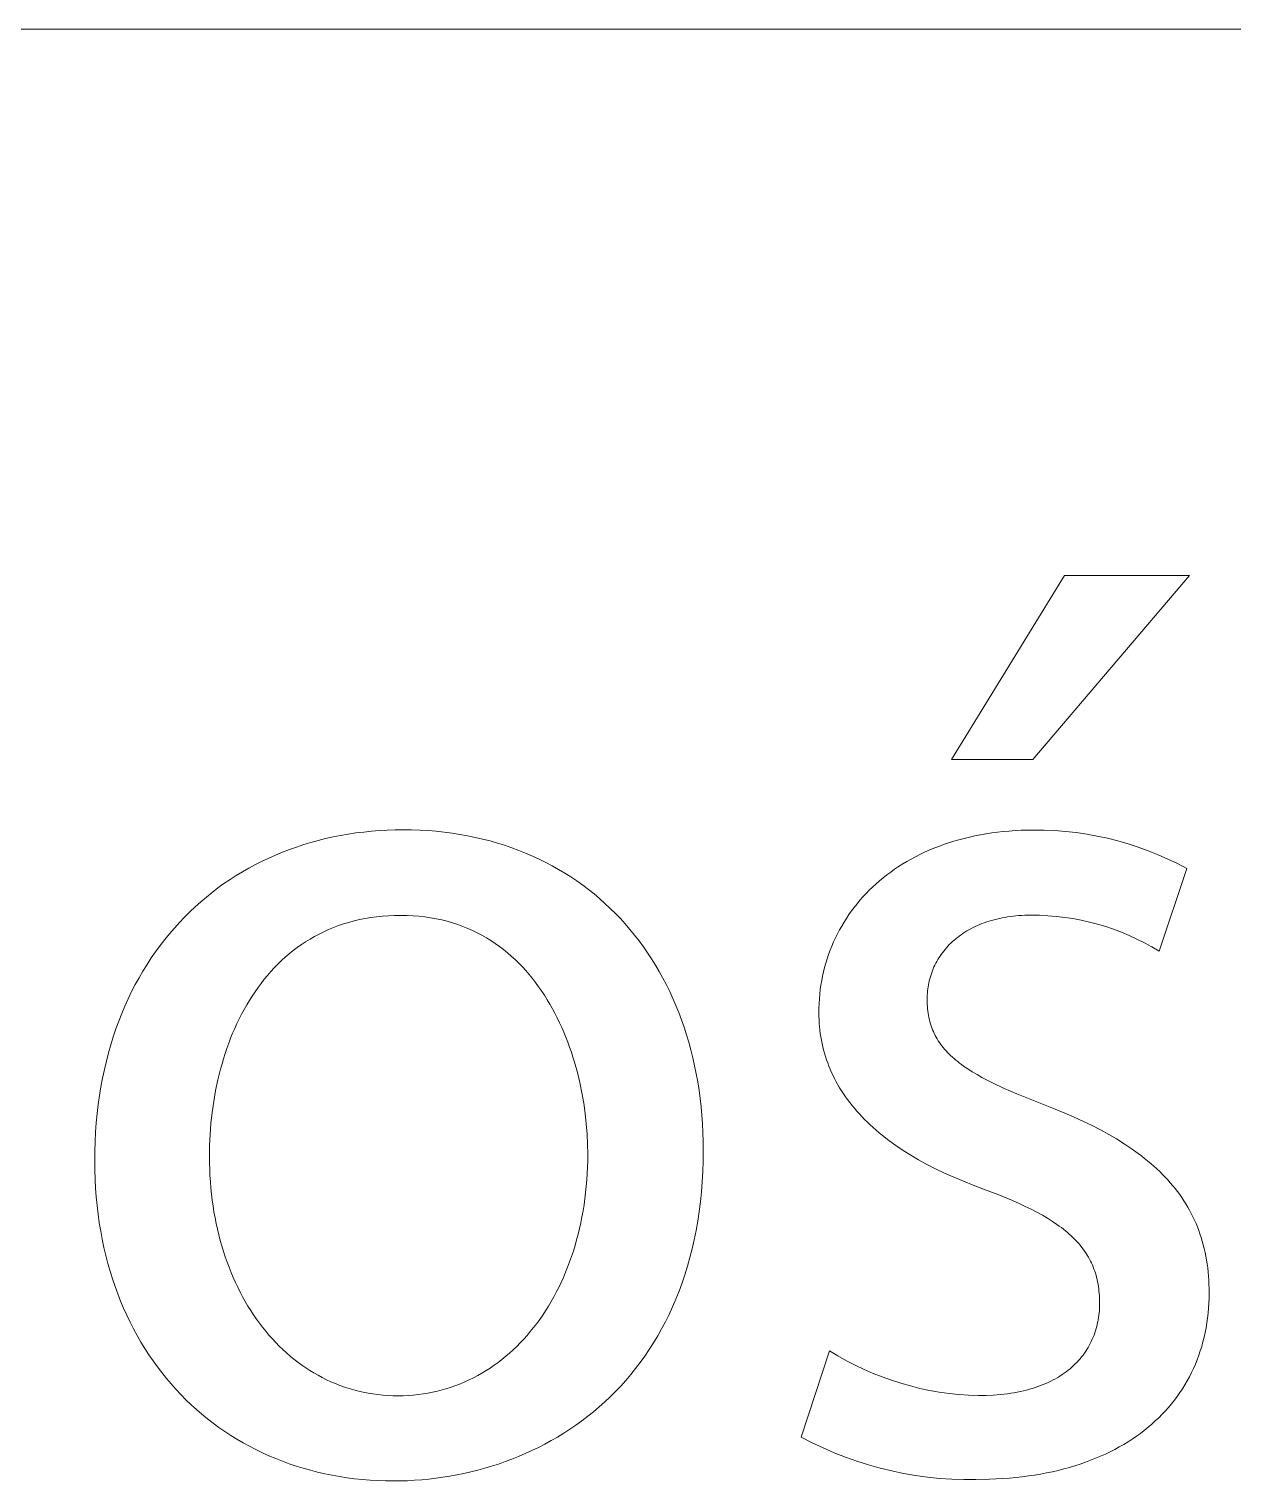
# Model space of a CAD drawing. Header units: millimetres. Extents: x 1383 to 4664, y -160 to 2132.
# Drawn here: x 4200.6 to 4231.34, y -105.34 to -68.26 of the extents above; entities that cross this region are included whole.
import ezdxf

# ---------------------------------------------------------------- set-up
doc = ezdxf.new("R2010")
doc.units = ezdxf.units.MM
doc.header["$MEASUREMENT"] = 0
doc.layers.add('Domyślny', color=7, linetype='Continuous', true_color=0x000000)

msp = doc.modelspace()

# ---------------------------------------------------------------- linework, layer by layer
at = {"layer": 'Domyślny', "color": 18, "lineweight": 15, "true_color": 0x000000}
for p, q in [((3423.999, -68.258), (4660.84, -68.258)), ((4224.152, -86.912), (4227.036, -82.213)), ((4230.227, -82.213), (4226.228, -86.912)), ((4227.036, -82.213), (4230.227, -82.213)), ((4226.228, -86.912), (4224.152, -86.912)), ((4207.797, -89.031), (4207.983, -88.98)), ((4207.983, -88.98), (4208.172, -88.933)), ((4208.172, -88.933), (4208.363, -88.891)), ((4208.363, -88.891), (4208.555, -88.852)), ((4208.555, -88.852), (4208.749, -88.819)), ((4208.749, -88.819), (4208.945, -88.789)), ((4208.945, -88.789), (4209.143, -88.765)), ((4209.143, -88.765), (4209.342, -88.744)), ((4209.342, -88.744), (4209.543, -88.728)), ((4209.543, -88.728), (4209.746, -88.717)), ((4209.746, -88.717), (4209.949, -88.71)), ((4209.949, -88.71), (4210.155, -88.708)), ((4210.155, -88.708), (4210.368, -88.71)), ((4210.368, -88.71), (4210.578, -88.717)), ((4210.578, -88.717), (4210.787, -88.729)), ((4210.787, -88.729), (4210.993, -88.746)), ((4210.993, -88.746), (4211.197, -88.768)), ((4211.197, -88.768), (4211.399, -88.794)), ((4211.399, -88.794), (4211.598, -88.825)), ((4211.598, -88.825), (4211.795, -88.86)), ((4211.795, -88.86), (4211.989, -88.9)), ((4211.989, -88.9), (4212.181, -88.944)), ((4212.181, -88.944), (4212.371, -88.993)), ((4224.207, -89), (4224.339, -88.961)), ((4224.339, -88.961), (4224.474, -88.926)), ((4224.474, -88.926), (4224.61, -88.893)), ((4224.61, -88.893), (4224.749, -88.862)), ((4224.749, -88.862), (4224.889, -88.835)), ((4224.889, -88.835), (4225.032, -88.81)), ((4225.032, -88.81), (4225.177, -88.788)), ((4225.177, -88.788), (4225.324, -88.769)), ((4225.324, -88.769), (4225.473, -88.752)), ((4225.473, -88.752), (4225.624, -88.739)), ((4225.624, -88.739), (4225.778, -88.728)), ((4225.778, -88.728), (4225.933, -88.72)), ((4225.933, -88.72), (4226.09, -88.716)), ((4226.09, -88.716), (4226.25, -88.714)), ((4226.25, -88.714), (4226.521, -88.717)), ((4226.521, -88.717), (4226.793, -88.729)), ((4226.793, -88.729), (4227.064, -88.75)), ((4227.064, -88.75), (4227.334, -88.78)), ((4227.334, -88.78), (4227.603, -88.819)), ((4227.603, -88.819), (4227.87, -88.868)), ((4227.87, -88.868), (4228.136, -88.925)), ((4228.136, -88.925), (4228.399, -88.991)), ((4206.721, -89.429), (4206.895, -89.352)), ((4206.895, -89.352), (4207.071, -89.279)), ((4207.071, -89.279), (4207.249, -89.211)), ((4207.249, -89.211), (4207.429, -89.147)), ((4207.429, -89.147), (4207.612, -89.087)), ((4207.612, -89.087), (4207.797, -89.031)), ((4212.371, -88.993), (4212.557, -89.046)), ((4212.557, -89.046), (4212.741, -89.104)), ((4212.741, -89.104), (4212.923, -89.166)), ((4212.923, -89.166), (4213.102, -89.232)), ((4213.102, -89.232), (4213.278, -89.303)), ((4213.278, -89.303), (4213.451, -89.377)), ((4223.232, -89.394), (4223.346, -89.337)), ((4223.346, -89.337), (4223.462, -89.281)), ((4223.462, -89.281), (4223.581, -89.228)), ((4223.581, -89.228), (4223.701, -89.178)), ((4223.701, -89.178), (4223.825, -89.13)), ((4223.825, -89.13), (4223.95, -89.084)), ((4223.95, -89.084), (4224.077, -89.04)), ((4224.077, -89.04), (4224.207, -89)), ((4228.399, -88.991), (4228.661, -89.066)), ((4228.661, -89.066), (4228.919, -89.15)), ((4228.919, -89.15), (4229.175, -89.243)), ((4229.175, -89.243), (4229.427, -89.344)), ((4229.427, -89.344), (4229.676, -89.454)), ((4206.051, -89.778), (4206.215, -89.685)), ((4206.215, -89.685), (4206.381, -89.595)), ((4206.381, -89.595), (4206.55, -89.51)), ((4206.55, -89.51), (4206.721, -89.429)), ((4213.451, -89.377), (4213.622, -89.456)), ((4213.622, -89.456), (4213.79, -89.539)), ((4213.79, -89.539), (4213.955, -89.626)), ((4213.955, -89.626), (4214.117, -89.718)), ((4214.117, -89.718), (4214.276, -89.813)), ((4222.599, -89.786), (4222.698, -89.716)), ((4222.698, -89.716), (4222.8, -89.647)), ((4222.8, -89.647), (4222.905, -89.581)), ((4222.905, -89.581), (4223.011, -89.516)), ((4223.011, -89.516), (4223.121, -89.454)), ((4223.121, -89.454), (4223.232, -89.394)), ((4230.161, -89.698), (4229.451, -91.806)), ((4229.676, -89.454), (4229.92, -89.572)), ((4229.92, -89.572), (4230.161, -89.698)), ((4205.423, -90.193), (4205.576, -90.083)), ((4205.576, -90.083), (4205.732, -89.978)), ((4205.732, -89.978), (4205.89, -89.876)), ((4205.89, -89.876), (4206.051, -89.778)), ((4214.276, -89.813), (4214.432, -89.912)), ((4214.432, -89.912), (4214.585, -90.015)), ((4214.585, -90.015), (4214.735, -90.122)), ((4222.138, -90.169), (4222.225, -90.088)), ((4222.225, -90.088), (4222.314, -90.01)), ((4222.314, -90.01), (4222.407, -89.933)), ((4222.407, -89.933), (4222.501, -89.859)), ((4222.501, -89.859), (4222.599, -89.786)), ((4204.982, -90.547), (4205.126, -90.425)), ((4205.126, -90.425), (4205.273, -90.307)), ((4205.273, -90.307), (4205.423, -90.193)), ((4214.735, -90.122), (4214.882, -90.233)), ((4214.882, -90.233), (4215.026, -90.347)), ((4215.026, -90.347), (4215.166, -90.466)), ((4215.166, -90.466), (4215.304, -90.588)), ((4221.814, -90.508), (4221.891, -90.42)), ((4221.891, -90.42), (4221.971, -90.335)), ((4221.971, -90.335), (4222.053, -90.251)), ((4222.053, -90.251), (4222.138, -90.169)), ((4204.569, -90.937), (4204.703, -90.803)), ((4204.703, -90.803), (4204.841, -90.673)), ((4204.841, -90.673), (4204.982, -90.547)), ((4215.304, -90.588), (4215.438, -90.714)), ((4215.438, -90.714), (4215.569, -90.843)), ((4215.569, -90.843), (4215.697, -90.976)), ((4221.532, -90.874), (4221.599, -90.78)), ((4221.599, -90.78), (4221.668, -90.688)), ((4221.668, -90.688), (4221.74, -90.597)), ((4221.74, -90.597), (4221.814, -90.508)), ((4204.309, -91.216), (4204.437, -91.074)), ((4204.437, -91.074), (4204.569, -90.937)), ((4208.372, -91.203), (4208.247, -91.255)), ((4208.5, -91.155), (4208.372, -91.203)), ((4208.631, -91.111), (4208.5, -91.155)), ((4208.764, -91.071), (4208.631, -91.111)), ((4208.9, -91.034), (4208.764, -91.071)), ((4209.039, -91.002), (4208.9, -91.034)), ((4209.181, -90.973), (4209.039, -91.002)), ((4209.325, -90.949), (4209.181, -90.973)), ((4209.472, -90.929), (4209.325, -90.949)), ((4209.622, -90.913), (4209.472, -90.929)), ((4209.775, -90.902), (4209.622, -90.913)), ((4209.931, -90.895), (4209.775, -90.902)), ((4210.089, -90.893), (4209.931, -90.895)), ((4210.248, -90.895), (4210.089, -90.893)), ((4210.404, -90.903), (4210.248, -90.895)), ((4210.556, -90.915), (4210.404, -90.903)), ((4210.706, -90.932), (4210.556, -90.915)), ((4210.853, -90.953), (4210.706, -90.932)), ((4210.997, -90.979), (4210.853, -90.953)), ((4211.138, -91.01), (4210.997, -90.979)), ((4211.276, -91.045), (4211.138, -91.01)), ((4211.411, -91.084), (4211.276, -91.045)), ((4211.544, -91.127), (4211.411, -91.084)), ((4211.673, -91.174), (4211.544, -91.127)), ((4211.8, -91.225), (4211.673, -91.174)), ((4215.697, -90.976), (4215.821, -91.113)), ((4215.821, -91.113), (4215.942, -91.253)), ((4221.292, -91.265), (4221.348, -91.165)), ((4221.348, -91.165), (4221.407, -91.066)), ((4221.407, -91.066), (4221.468, -90.969)), ((4221.468, -90.969), (4221.532, -90.874)), ((4224.702, -91.205), (4224.648, -91.233)), ((4224.757, -91.178), (4224.702, -91.205)), ((4224.813, -91.152), (4224.757, -91.178)), ((4224.871, -91.128), (4224.813, -91.152)), ((4224.929, -91.104), (4224.871, -91.128)), ((4224.989, -91.082), (4224.929, -91.104)), ((4225.05, -91.06), (4224.989, -91.082)), ((4225.112, -91.04), (4225.05, -91.06)), ((4225.176, -91.021), (4225.112, -91.04)), ((4225.24, -91.004), (4225.176, -91.021)), ((4225.306, -90.987), (4225.24, -91.004)), ((4225.373, -90.972), (4225.306, -90.987)), ((4225.441, -90.958), (4225.373, -90.972)), ((4225.51, -90.945), (4225.441, -90.958)), ((4225.581, -90.933), (4225.51, -90.945)), ((4225.652, -90.923), (4225.581, -90.933)), ((4225.725, -90.914), (4225.652, -90.923)), ((4225.798, -90.906), (4225.725, -90.914)), ((4225.873, -90.9), (4225.798, -90.906)), ((4225.949, -90.895), (4225.873, -90.9)), ((4226.026, -90.891), (4225.949, -90.895)), ((4226.105, -90.889), (4226.026, -90.891)), ((4226.184, -90.889), (4226.105, -90.889)), ((4226.399, -90.891), (4226.184, -90.889)), ((4226.614, -90.901), (4226.399, -90.891)), ((4226.828, -90.919), (4226.614, -90.901)), ((4227.041, -90.944), (4226.828, -90.919)), ((4227.253, -90.977), (4227.041, -90.944)), ((4227.464, -91.016), (4227.253, -90.977)), ((4227.674, -91.064), (4227.464, -91.016)), ((4227.882, -91.118), (4227.674, -91.064)), ((4228.088, -91.18), (4227.882, -91.118)), ((4228.291, -91.249), (4228.088, -91.18)), ((4203.944, -91.664), (4204.062, -91.511)), ((4204.062, -91.511), (4204.184, -91.361)), ((4204.184, -91.361), (4204.309, -91.216)), ((4207.661, -91.567), (4207.552, -91.639)), ((4207.773, -91.498), (4207.661, -91.567)), ((4207.888, -91.432), (4207.773, -91.498)), ((4208.005, -91.369), (4207.888, -91.432)), ((4208.125, -91.31), (4208.005, -91.369)), ((4208.247, -91.255), (4208.125, -91.31)), ((4211.923, -91.28), (4211.8, -91.225)), ((4212.044, -91.339), (4211.923, -91.28)), ((4212.162, -91.402), (4212.044, -91.339)), ((4212.278, -91.468), (4212.162, -91.402)), ((4212.39, -91.537), (4212.278, -91.468)), ((4212.5, -91.61), (4212.39, -91.537)), ((4215.942, -91.253), (4216.06, -91.397)), ((4216.06, -91.397), (4216.174, -91.544)), ((4216.174, -91.544), (4216.284, -91.694)), ((4221.096, -91.677), (4221.141, -91.572)), ((4221.141, -91.572), (4221.189, -91.468)), ((4221.189, -91.468), (4221.239, -91.366)), ((4221.239, -91.366), (4221.292, -91.265)), ((4224.176, -91.564), (4224.135, -91.602)), ((4224.217, -91.526), (4224.176, -91.564)), ((4224.26, -91.49), (4224.217, -91.526)), ((4224.304, -91.455), (4224.26, -91.49)), ((4224.35, -91.42), (4224.304, -91.455)), ((4224.396, -91.386), (4224.35, -91.42)), ((4224.444, -91.354), (4224.396, -91.386)), ((4224.493, -91.322), (4224.444, -91.354)), ((4224.543, -91.291), (4224.493, -91.322)), ((4224.595, -91.261), (4224.543, -91.291)), ((4224.648, -91.233), (4224.595, -91.261)), ((4228.492, -91.325), (4228.291, -91.249)), ((4228.69, -91.407), (4228.492, -91.325)), ((4228.886, -91.497), (4228.69, -91.407)), ((4229.078, -91.594), (4228.886, -91.497)), ((4203.719, -91.981), (4203.83, -91.821)), ((4203.83, -91.821), (4203.944, -91.664)), ((4207.241, -91.875), (4207.142, -91.96)), ((4207.342, -91.794), (4207.241, -91.875)), ((4207.446, -91.715), (4207.342, -91.794)), ((4207.552, -91.639), (4207.446, -91.715)), ((4212.607, -91.686), (4212.5, -91.61)), ((4212.712, -91.766), (4212.607, -91.686)), ((4212.814, -91.848), (4212.712, -91.766)), ((4212.913, -91.934), (4212.814, -91.848)), ((4213.009, -92.022), (4212.913, -91.934)), ((4216.284, -91.694), (4216.391, -91.848)), ((4216.391, -91.848), (4216.495, -92.005)), ((4220.978, -92), (4221.014, -91.891)), ((4221.014, -91.891), (4221.054, -91.784)), ((4221.054, -91.784), (4221.096, -91.677)), ((4223.858, -91.934), (4223.829, -91.978)), ((4223.888, -91.89), (4223.858, -91.934)), ((4223.92, -91.846), (4223.888, -91.89)), ((4223.952, -91.804), (4223.92, -91.846)), ((4223.987, -91.762), (4223.952, -91.804)), ((4224.022, -91.72), (4223.987, -91.762)), ((4224.058, -91.68), (4224.022, -91.72)), ((4224.096, -91.64), (4224.058, -91.68)), ((4224.135, -91.602), (4224.096, -91.64)), ((4229.266, -91.697), (4229.078, -91.594)), ((4229.451, -91.806), (4229.266, -91.697)), ((4203.408, -92.486), (4203.508, -92.314)), ((4203.508, -92.314), (4203.611, -92.146)), ((4203.611, -92.146), (4203.719, -91.981)), ((4206.773, -92.327), (4206.687, -92.425)), ((4206.861, -92.231), (4206.773, -92.327)), ((4206.952, -92.138), (4206.861, -92.231)), ((4207.046, -92.048), (4206.952, -92.138)), ((4207.142, -91.96), (4207.046, -92.048)), ((4213.103, -92.113), (4213.009, -92.022)), ((4213.194, -92.207), (4213.103, -92.113)), ((4213.282, -92.304), (4213.194, -92.207)), ((4213.368, -92.403), (4213.282, -92.304)), ((4216.495, -92.005), (4216.594, -92.165)), ((4216.594, -92.165), (4216.691, -92.329)), ((4220.885, -92.332), (4220.913, -92.22)), ((4220.913, -92.22), (4220.944, -92.11)), ((4220.944, -92.11), (4220.978, -92)), ((4223.663, -92.309), (4223.645, -92.358)), ((4223.683, -92.26), (4223.663, -92.309)), ((4223.704, -92.211), (4223.683, -92.26)), ((4223.727, -92.164), (4223.704, -92.211)), ((4223.75, -92.116), (4223.727, -92.164)), ((4223.775, -92.07), (4223.75, -92.116)), ((4223.802, -92.024), (4223.775, -92.07)), ((4223.829, -91.978), (4223.802, -92.024)), ((4203.219, -92.84), (4203.312, -92.661)), ((4203.312, -92.661), (4203.408, -92.486)), ((4206.523, -92.63), (4206.445, -92.735)), ((4206.604, -92.526), (4206.523, -92.63)), ((4206.687, -92.425), (4206.604, -92.526)), ((4213.451, -92.505), (4213.368, -92.403)), ((4213.532, -92.608), (4213.451, -92.505)), ((4213.61, -92.715), (4213.532, -92.608)), ((4216.691, -92.329), (4216.783, -92.496)), ((4216.783, -92.496), (4216.872, -92.666)), ((4216.872, -92.666), (4216.957, -92.839)), ((4220.802, -92.789), (4220.819, -92.674)), ((4220.819, -92.674), (4220.838, -92.559)), ((4220.838, -92.559), (4220.86, -92.445)), ((4220.86, -92.445), (4220.885, -92.332)), ((4223.563, -92.665), (4223.554, -92.718)), ((4223.573, -92.613), (4223.563, -92.665)), ((4223.585, -92.561), (4223.573, -92.613)), ((4223.598, -92.51), (4223.585, -92.561)), ((4223.612, -92.459), (4223.598, -92.51)), ((4223.628, -92.408), (4223.612, -92.459)), ((4223.645, -92.358), (4223.628, -92.408)), ((4203.047, -93.21), (4203.131, -93.023)), ((4203.131, -93.023), (4203.219, -92.84)), ((4206.225, -93.066), (4206.156, -93.18)), ((4206.295, -92.953), (4206.225, -93.066)), ((4206.369, -92.843), (4206.295, -92.953)), ((4206.445, -92.735), (4206.369, -92.843)), ((4213.686, -92.823), (4213.61, -92.715)), ((4213.759, -92.933), (4213.686, -92.823)), ((4213.829, -93.046), (4213.759, -92.933)), ((4213.897, -93.16), (4213.829, -93.046)), ((4216.957, -92.839), (4217.038, -93.015)), ((4217.038, -93.015), (4217.116, -93.194)), ((4220.771, -93.141), (4220.778, -93.023)), ((4220.778, -93.023), (4220.789, -92.906)), ((4220.789, -92.906), (4220.802, -92.789)), ((4223.53, -92.986), (4223.529, -93.041)), ((4223.529, -93.041), (4223.53, -93.102)), ((4223.532, -92.932), (4223.53, -92.986)), ((4223.535, -92.878), (4223.532, -92.932)), ((4223.54, -92.824), (4223.535, -92.878)), ((4223.546, -92.771), (4223.54, -92.824)), ((4223.554, -92.718), (4223.546, -92.771)), ((4202.89, -93.594), (4202.966, -93.4)), ((4202.966, -93.4), (4203.047, -93.21)), ((4206.027, -93.415), (4205.966, -93.535)), ((4206.091, -93.296), (4206.027, -93.415)), ((4206.156, -93.18), (4206.091, -93.296)), ((4213.963, -93.276), (4213.897, -93.16)), ((4214.026, -93.394), (4213.963, -93.276)), ((4214.087, -93.513), (4214.026, -93.394)), ((4217.116, -93.194), (4217.189, -93.376)), ((4217.189, -93.376), (4217.259, -93.561)), ((4220.765, -93.38), (4220.766, -93.26)), ((4220.766, -93.469), (4220.765, -93.38)), ((4220.766, -93.26), (4220.771, -93.141)), ((4223.53, -93.102), (4223.532, -93.163)), ((4223.532, -93.163), (4223.535, -93.222)), ((4223.535, -93.222), (4223.54, -93.281)), ((4223.54, -93.281), (4223.547, -93.338)), ((4223.547, -93.338), (4223.554, -93.394)), ((4223.554, -93.394), (4223.563, -93.45)), ((4202.75, -93.992), (4202.818, -93.791)), ((4202.818, -93.791), (4202.89, -93.594)), ((4205.852, -93.78), (4205.798, -93.905)), ((4205.908, -93.657), (4205.852, -93.78)), ((4205.966, -93.535), (4205.908, -93.657)), ((4214.145, -93.634), (4214.087, -93.513)), ((4214.201, -93.756), (4214.145, -93.634)), ((4214.255, -93.879), (4214.201, -93.756)), ((4217.259, -93.561), (4217.325, -93.749)), ((4217.325, -93.749), (4217.387, -93.94)), ((4220.769, -93.557), (4220.766, -93.469)), ((4220.774, -93.645), (4220.769, -93.557)), ((4220.781, -93.732), (4220.774, -93.645)), ((4220.79, -93.819), (4220.781, -93.732)), ((4223.563, -93.45), (4223.574, -93.504)), ((4223.574, -93.504), (4223.586, -93.558)), ((4223.586, -93.558), (4223.599, -93.611)), ((4223.599, -93.611), (4223.614, -93.663)), ((4223.614, -93.663), (4223.63, -93.714)), ((4223.63, -93.714), (4223.648, -93.764)), ((4223.648, -93.764), (4223.667, -93.813)), ((4202.687, -94.196), (4202.75, -93.992)), ((4205.698, -94.16), (4205.651, -94.29)), ((4205.747, -94.032), (4205.698, -94.16)), ((4205.798, -93.905), (4205.747, -94.032)), ((4214.306, -94.004), (4214.255, -93.879)), ((4214.355, -94.13), (4214.306, -94.004)), ((4214.401, -94.257), (4214.355, -94.13)), ((4217.387, -93.94), (4217.445, -94.134)), ((4217.445, -94.134), (4217.498, -94.331)), ((4220.801, -93.906), (4220.79, -93.819)), ((4220.814, -93.992), (4220.801, -93.906)), ((4220.829, -94.077), (4220.814, -93.992)), ((4220.846, -94.162), (4220.829, -94.077)), ((4220.865, -94.247), (4220.846, -94.162)), ((4223.667, -93.813), (4223.688, -93.862)), ((4223.688, -93.862), (4223.71, -93.91)), ((4223.71, -93.91), (4223.733, -93.957)), ((4223.733, -93.957), (4223.758, -94.003)), ((4223.758, -94.003), (4223.785, -94.049)), ((4223.785, -94.049), (4223.813, -94.094)), ((4223.813, -94.094), (4223.842, -94.139)), ((4223.842, -94.139), (4223.873, -94.183)), ((4202.573, -94.615), (4202.628, -94.404)), ((4202.628, -94.404), (4202.687, -94.196)), ((4205.607, -94.421), (4205.565, -94.553)), ((4205.651, -94.29), (4205.607, -94.421)), ((4214.445, -94.385), (4214.401, -94.257)), ((4214.487, -94.513), (4214.445, -94.385)), ((4214.526, -94.643), (4214.487, -94.513)), ((4217.498, -94.331), (4217.548, -94.53)), ((4217.548, -94.53), (4217.593, -94.732)), ((4220.886, -94.331), (4220.865, -94.247)), ((4220.909, -94.414), (4220.886, -94.331)), ((4220.934, -94.497), (4220.909, -94.414)), ((4220.961, -94.579), (4220.934, -94.497)), ((4223.873, -94.183), (4223.905, -94.226)), ((4223.905, -94.226), (4223.939, -94.268)), ((4223.939, -94.268), (4223.974, -94.311)), ((4223.974, -94.311), (4224.011, -94.352)), ((4224.011, -94.352), (4224.049, -94.393)), ((4224.049, -94.393), (4224.089, -94.434)), ((4224.089, -94.434), (4224.13, -94.474)), ((4224.13, -94.474), (4224.173, -94.513)), ((4224.173, -94.513), (4224.217, -94.552)), ((4224.217, -94.552), (4224.262, -94.591)), ((4202.477, -95.049), (4202.522, -94.83)), ((4202.522, -94.83), (4202.573, -94.615)), ((4205.489, -94.82), (4205.454, -94.955)), ((4205.526, -94.686), (4205.489, -94.82)), ((4205.565, -94.553), (4205.526, -94.686)), ((4214.599, -94.903), (4214.526, -94.643)), ((4214.662, -95.165), (4214.599, -94.903)), ((4217.593, -94.732), (4217.635, -94.936)), ((4220.99, -94.661), (4220.961, -94.579)), ((4221.021, -94.742), (4220.99, -94.661)), ((4221.054, -94.823), (4221.021, -94.742)), ((4221.089, -94.903), (4221.054, -94.823)), ((4221.127, -94.983), (4221.089, -94.903)), ((4224.262, -94.591), (4224.31, -94.629)), ((4224.31, -94.629), (4224.358, -94.667)), ((4224.358, -94.667), (4224.409, -94.705)), ((4224.409, -94.705), (4224.461, -94.742)), ((4224.461, -94.742), (4224.569, -94.816)), ((4224.569, -94.816), (4224.683, -94.889)), ((4224.683, -94.889), (4224.803, -94.96)), ((4202.399, -95.495), (4202.435, -95.27)), ((4202.435, -95.27), (4202.477, -95.049)), ((4205.422, -95.092), (4205.364, -95.367)), ((4205.454, -94.955), (4205.422, -95.092)), ((4214.716, -95.429), (4214.662, -95.165)), ((4217.635, -94.936), (4217.672, -95.144)), ((4217.672, -95.144), (4217.705, -95.354)), ((4221.166, -95.061), (4221.127, -94.983)), ((4221.207, -95.14), (4221.166, -95.061)), ((4221.251, -95.218), (4221.207, -95.14)), ((4221.296, -95.295), (4221.251, -95.218)), ((4224.803, -94.96), (4224.93, -95.031)), ((4224.93, -95.031), (4225.063, -95.102)), ((4225.063, -95.102), (4225.202, -95.172)), ((4225.202, -95.172), (4225.5, -95.312)), ((4202.367, -95.724), (4202.399, -95.495)), ((4205.315, -95.645), (4205.275, -95.925)), ((4205.364, -95.367), (4205.315, -95.645)), ((4214.762, -95.693), (4214.716, -95.429)), ((4217.705, -95.354), (4217.733, -95.566)), ((4217.733, -95.566), (4217.758, -95.781)), ((4221.344, -95.372), (4221.296, -95.295)), ((4221.393, -95.448), (4221.344, -95.372)), ((4221.445, -95.523), (4221.393, -95.448)), ((4221.499, -95.598), (4221.445, -95.523)), ((4221.555, -95.672), (4221.499, -95.598)), ((4225.5, -95.312), (4225.822, -95.452)), ((4225.822, -95.452), (4226.545, -95.74)), ((4202.317, -96.191), (4202.34, -95.956)), ((4202.34, -95.956), (4202.367, -95.724)), ((4205.275, -95.925), (4205.244, -96.206)), ((4214.799, -95.956), (4214.762, -95.693)), ((4214.827, -96.218), (4214.799, -95.956)), ((4217.758, -95.781), (4217.778, -95.998)), ((4217.778, -95.998), (4217.793, -96.218)), ((4221.613, -95.745), (4221.555, -95.672)), ((4221.672, -95.818), (4221.613, -95.745)), ((4221.735, -95.891), (4221.672, -95.818)), ((4221.799, -95.962), (4221.735, -95.891)), ((4221.865, -96.033), (4221.799, -95.962)), ((4221.933, -96.104), (4221.865, -96.033)), ((4226.545, -95.74), (4226.8, -95.84)), ((4226.8, -95.84), (4227.047, -95.942)), ((4227.047, -95.942), (4227.287, -96.047)), ((4202.3, -96.429), (4202.317, -96.191)), ((4205.244, -96.206), (4205.223, -96.489)), ((4214.848, -96.478), (4214.827, -96.218)), ((4217.793, -96.218), (4217.805, -96.44)), ((4222.004, -96.173), (4221.933, -96.104)), ((4222.076, -96.242), (4222.004, -96.173)), ((4222.151, -96.311), (4222.076, -96.242)), ((4222.227, -96.378), (4222.151, -96.311)), ((4222.306, -96.445), (4222.227, -96.378)), ((4227.287, -96.047), (4227.518, -96.153)), ((4227.518, -96.153), (4227.742, -96.262)), ((4227.742, -96.262), (4227.957, -96.374)), ((4227.957, -96.374), (4228.165, -96.488)), ((4202.28, -96.916), (4202.287, -96.671)), ((4202.287, -96.671), (4202.3, -96.429)), ((4205.209, -96.772), (4205.205, -97.055)), ((4205.223, -96.489), (4205.209, -96.772)), ((4214.86, -96.736), (4214.848, -96.478)), ((4214.864, -96.99), (4214.86, -96.736)), ((4217.805, -96.44), (4217.811, -96.665)), ((4217.811, -96.665), (4217.814, -96.891)), ((4222.387, -96.512), (4222.306, -96.445)), ((4222.555, -96.642), (4222.387, -96.512)), ((4222.732, -96.77), (4222.555, -96.642)), ((4222.917, -96.895), (4222.732, -96.77)), ((4228.165, -96.488), (4228.365, -96.604)), ((4228.365, -96.604), (4228.556, -96.724)), ((4228.556, -96.724), (4228.74, -96.846)), ((4202.277, -97.164), (4202.28, -96.916)), ((4205.205, -97.055), (4205.207, -97.217)), ((4214.862, -97.157), (4214.864, -96.99)), ((4217.814, -96.891), (4217.811, -97.164)), ((4223.111, -97.017), (4222.917, -96.895)), ((4223.313, -97.135), (4223.111, -97.017)), ((4223.524, -97.251), (4223.313, -97.135)), ((4228.74, -96.846), (4228.916, -96.972)), ((4228.916, -96.972), (4229.001, -97.036)), ((4229.001, -97.036), (4229.083, -97.101)), ((4229.083, -97.101), (4229.164, -97.166)), ((4202.279, -97.398), (4202.277, -97.164)), ((4202.287, -97.629), (4202.279, -97.398)), ((4205.207, -97.217), (4205.211, -97.378)), ((4205.211, -97.378), (4205.218, -97.538)), ((4214.84, -97.65), (4214.85, -97.487)), ((4214.85, -97.487), (4214.858, -97.323)), ((4214.858, -97.323), (4214.862, -97.157)), ((4217.802, -97.433), (4217.787, -97.696)), ((4217.811, -97.164), (4217.802, -97.433)), ((4223.744, -97.364), (4223.524, -97.251)), ((4223.972, -97.474), (4223.744, -97.364)), ((4224.209, -97.581), (4223.972, -97.474)), ((4229.164, -97.166), (4229.243, -97.233)), ((4229.243, -97.233), (4229.32, -97.3)), ((4229.32, -97.3), (4229.395, -97.368)), ((4229.395, -97.368), (4229.467, -97.438)), ((4229.467, -97.438), (4229.538, -97.508)), ((4229.538, -97.508), (4229.607, -97.579)), ((4202.299, -97.857), (4202.287, -97.629)), ((4202.315, -98.083), (4202.299, -97.857)), ((4205.218, -97.538), (4205.228, -97.696)), ((4205.228, -97.696), (4205.241, -97.853)), ((4205.241, -97.853), (4205.257, -98.009)), ((4214.81, -97.97), (4214.826, -97.811)), ((4214.826, -97.811), (4214.84, -97.65)), ((4217.787, -97.696), (4217.767, -97.955)), ((4224.454, -97.684), (4224.209, -97.581)), ((4224.708, -97.784), (4224.454, -97.684)), ((4224.971, -97.881), (4224.708, -97.784)), ((4225.356, -98.028), (4224.971, -97.881)), ((4229.607, -97.579), (4229.674, -97.65)), ((4229.674, -97.65), (4229.738, -97.723)), ((4229.738, -97.723), (4229.801, -97.797)), ((4229.801, -97.797), (4229.861, -97.872)), ((4229.861, -97.872), (4229.92, -97.948)), ((4202.337, -98.305), (4202.315, -98.083)), ((4205.257, -98.009), (4205.276, -98.163)), ((4205.276, -98.163), (4205.297, -98.315)), ((4214.769, -98.284), (4214.791, -98.128)), ((4214.791, -98.128), (4214.81, -97.97)), ((4217.741, -98.209), (4217.71, -98.458)), ((4217.767, -97.955), (4217.741, -98.209)), ((4225.71, -98.176), (4225.356, -98.028)), ((4225.877, -98.25), (4225.71, -98.176)), ((4226.036, -98.325), (4225.877, -98.25)), ((4229.92, -97.948), (4229.977, -98.024)), ((4229.977, -98.024), (4230.031, -98.102)), ((4230.031, -98.102), (4230.084, -98.181)), ((4230.084, -98.181), (4230.134, -98.261)), ((4202.363, -98.525), (4202.337, -98.305)), ((4202.393, -98.742), (4202.363, -98.525)), ((4205.297, -98.315), (4205.321, -98.466)), ((4205.321, -98.466), (4205.348, -98.615)), ((4205.348, -98.615), (4205.377, -98.763)), ((4214.687, -98.741), (4214.717, -98.591)), ((4214.717, -98.591), (4214.744, -98.438)), ((4214.744, -98.438), (4214.769, -98.284)), ((4217.71, -98.458), (4217.673, -98.702)), ((4226.188, -98.4), (4226.036, -98.325)), ((4226.333, -98.475), (4226.188, -98.4)), ((4226.471, -98.552), (4226.333, -98.475)), ((4226.602, -98.629), (4226.471, -98.552)), ((4226.727, -98.707), (4226.602, -98.629)), ((4230.134, -98.261), (4230.182, -98.342)), ((4230.182, -98.342), (4230.229, -98.424)), ((4230.229, -98.424), (4230.273, -98.507)), ((4230.273, -98.507), (4230.315, -98.591)), ((4230.315, -98.591), (4230.356, -98.677)), ((4202.428, -98.955), (4202.393, -98.742)), ((4202.468, -99.166), (4202.428, -98.955)), ((4205.377, -98.763), (4205.409, -98.909)), ((4205.409, -98.909), (4205.444, -99.053)), ((4214.618, -99.037), (4214.654, -98.89)), ((4214.654, -98.89), (4214.687, -98.741)), ((4217.631, -98.942), (4217.584, -99.177)), ((4217.673, -98.702), (4217.631, -98.942)), ((4226.844, -98.787), (4226.727, -98.707)), ((4226.901, -98.827), (4226.844, -98.787)), ((4226.956, -98.868), (4226.901, -98.827)), ((4227.009, -98.909), (4226.956, -98.868)), ((4227.06, -98.95), (4227.009, -98.909)), ((4227.11, -98.991), (4227.06, -98.95)), ((4227.159, -99.033), (4227.11, -98.991)), ((4230.356, -98.677), (4230.394, -98.763)), ((4230.394, -98.763), (4230.43, -98.851)), ((4230.43, -98.851), (4230.464, -98.94)), ((4230.464, -98.94), (4230.496, -99.03)), ((4202.511, -99.374), (4202.468, -99.166)), ((4205.444, -99.053), (4205.481, -99.196)), ((4205.481, -99.196), (4205.521, -99.336)), ((4205.521, -99.336), (4205.563, -99.475)), ((4214.496, -99.466), (4214.539, -99.325)), ((4214.539, -99.325), (4214.58, -99.182)), ((4214.58, -99.182), (4214.618, -99.037)), ((4217.584, -99.177), (4217.532, -99.407)), ((4227.205, -99.076), (4227.159, -99.033)), ((4227.251, -99.119), (4227.205, -99.076)), ((4227.294, -99.162), (4227.251, -99.119)), ((4227.336, -99.205), (4227.294, -99.162)), ((4227.377, -99.25), (4227.336, -99.205)), ((4227.416, -99.294), (4227.377, -99.25)), ((4227.454, -99.339), (4227.416, -99.294)), ((4227.49, -99.385), (4227.454, -99.339)), ((4230.496, -99.03), (4230.526, -99.122)), ((4230.526, -99.122), (4230.554, -99.214)), ((4230.554, -99.214), (4230.58, -99.308)), ((4230.58, -99.308), (4230.604, -99.403)), ((4202.559, -99.579), (4202.511, -99.374)), ((4202.612, -99.781), (4202.559, -99.579)), ((4205.563, -99.475), (4205.608, -99.612)), ((4205.608, -99.612), (4205.655, -99.747)), ((4214.351, -99.877), (4214.402, -99.742)), ((4214.402, -99.742), (4214.45, -99.605)), ((4214.45, -99.605), (4214.496, -99.466)), ((4217.474, -99.633), (4217.412, -99.854)), ((4217.532, -99.407), (4217.474, -99.633)), ((4227.524, -99.431), (4227.49, -99.385)), ((4227.557, -99.478), (4227.524, -99.431)), ((4227.589, -99.525), (4227.557, -99.478)), ((4227.619, -99.573), (4227.589, -99.525)), ((4227.647, -99.621), (4227.619, -99.573)), ((4227.675, -99.67), (4227.647, -99.621)), ((4227.7, -99.72), (4227.675, -99.67)), ((4227.725, -99.77), (4227.7, -99.72)), ((4230.604, -99.403), (4230.626, -99.499)), ((4230.626, -99.499), (4230.645, -99.597)), ((4230.645, -99.597), (4230.663, -99.696)), ((4230.663, -99.696), (4230.678, -99.796)), ((4202.668, -99.98), (4202.612, -99.781)), ((4202.729, -100.175), (4202.668, -99.98)), ((4205.655, -99.747), (4205.705, -99.88)), ((4205.705, -99.88), (4205.757, -100.011)), ((4205.757, -100.011), (4205.812, -100.14)), ((4214.242, -100.14), (4214.298, -100.009)), ((4214.298, -100.009), (4214.351, -99.877)), ((4217.345, -100.07), (4217.274, -100.281)), ((4217.412, -99.854), (4217.345, -100.07)), ((4227.748, -99.821), (4227.725, -99.77)), ((4227.769, -99.872), (4227.748, -99.821)), ((4227.789, -99.925), (4227.769, -99.872)), ((4227.808, -99.978), (4227.789, -99.925)), ((4227.825, -100.031), (4227.808, -99.978)), ((4227.842, -100.085), (4227.825, -100.031)), ((4227.856, -100.14), (4227.842, -100.085)), ((4230.678, -99.796), (4230.692, -99.898)), ((4230.692, -99.898), (4230.703, -100.001)), ((4230.703, -100.001), (4230.713, -100.105)), ((4230.713, -100.105), (4230.72, -100.211)), ((4202.794, -100.368), (4202.729, -100.175)), ((4202.863, -100.557), (4202.794, -100.368)), ((4205.812, -100.14), (4205.869, -100.267)), ((4205.869, -100.267), (4205.928, -100.392)), ((4205.928, -100.392), (4205.989, -100.515)), ((4214.061, -100.518), (4214.124, -100.394)), ((4214.124, -100.394), (4214.184, -100.268)), ((4214.184, -100.268), (4214.242, -100.14)), ((4217.274, -100.281), (4217.198, -100.488)), ((4227.87, -100.196), (4227.856, -100.14)), ((4227.882, -100.253), (4227.87, -100.196)), ((4227.892, -100.31), (4227.882, -100.253)), ((4227.902, -100.368), (4227.892, -100.31)), ((4227.91, -100.427), (4227.902, -100.368)), ((4227.917, -100.487), (4227.91, -100.427)), ((4230.72, -100.211), (4230.725, -100.318)), ((4230.725, -100.318), (4230.728, -100.426)), ((4230.728, -100.426), (4230.729, -100.536)), ((4202.936, -100.743), (4202.863, -100.557)), ((4203.013, -100.926), (4202.936, -100.743)), ((4205.989, -100.515), (4206.053, -100.635)), ((4206.053, -100.635), (4206.119, -100.753)), ((4206.119, -100.753), (4206.187, -100.869)), ((4213.859, -100.875), (4213.929, -100.758)), ((4213.929, -100.758), (4213.996, -100.639)), ((4213.996, -100.639), (4214.061, -100.518)), ((4217.117, -100.691), (4217.032, -100.889)), ((4217.198, -100.488), (4217.117, -100.691)), ((4227.922, -100.547), (4227.917, -100.487)), ((4227.927, -100.609), (4227.922, -100.547)), ((4227.93, -100.671), (4227.927, -100.609)), ((4227.932, -100.734), (4227.93, -100.671)), ((4227.931, -100.86), (4227.932, -100.798)), ((4227.932, -100.798), (4227.932, -100.734)), ((4230.723, -100.796), (4230.715, -100.924)), ((4230.728, -100.667), (4230.723, -100.796)), ((4230.729, -100.536), (4230.728, -100.667)), ((4203.094, -101.106), (4203.013, -100.926)), ((4203.179, -101.282), (4203.094, -101.106)), ((4206.187, -100.869), (4206.258, -100.982)), ((4206.258, -100.982), (4206.331, -101.093)), ((4206.331, -101.093), (4206.405, -101.202)), ((4206.405, -101.202), (4206.482, -101.308)), ((4213.56, -101.316), (4213.638, -101.21)), ((4213.638, -101.21), (4213.714, -101.1)), ((4213.714, -101.1), (4213.788, -100.989)), ((4213.788, -100.989), (4213.859, -100.875)), ((4216.943, -101.082), (4216.849, -101.271)), ((4217.032, -100.889), (4216.943, -101.082)), ((4227.886, -101.276), (4227.897, -101.218)), ((4227.897, -101.218), (4227.906, -101.16)), ((4227.906, -101.16), (4227.914, -101.101)), ((4227.914, -101.101), (4227.921, -101.041)), ((4227.921, -101.041), (4227.926, -100.981)), ((4227.926, -100.981), (4227.929, -100.921)), ((4227.929, -100.921), (4227.931, -100.86)), ((4230.69, -101.176), (4230.672, -101.3)), ((4230.704, -101.051), (4230.69, -101.176)), ((4230.715, -100.924), (4230.704, -101.051)), ((4203.267, -101.455), (4203.179, -101.282)), ((4203.359, -101.625), (4203.267, -101.455)), ((4206.482, -101.308), (4206.561, -101.412)), ((4206.561, -101.412), (4206.642, -101.513)), ((4206.642, -101.513), (4206.725, -101.612)), ((4213.314, -101.62), (4213.398, -101.521)), ((4213.398, -101.521), (4213.48, -101.42)), ((4213.48, -101.42), (4213.56, -101.316)), ((4216.751, -101.455), (4216.65, -101.635)), ((4216.849, -101.271), (4216.751, -101.455)), ((4227.79, -101.613), (4227.809, -101.558)), ((4227.809, -101.558), (4227.828, -101.503)), ((4227.828, -101.503), (4227.844, -101.447)), ((4227.844, -101.447), (4227.86, -101.391)), ((4227.86, -101.391), (4227.873, -101.334)), ((4227.873, -101.334), (4227.886, -101.276)), ((4230.628, -101.544), (4230.602, -101.664)), ((4230.652, -101.423), (4230.628, -101.544)), ((4230.672, -101.3), (4230.652, -101.423)), ((4203.455, -101.791), (4203.359, -101.625)), ((4203.555, -101.954), (4203.455, -101.791)), ((4203.658, -102.114), (4203.555, -101.954)), ((4206.725, -101.612), (4206.811, -101.708)), ((4206.811, -101.708), (4206.898, -101.801)), ((4206.898, -101.801), (4206.987, -101.891)), ((4206.987, -101.891), (4207.077, -101.979)), ((4212.959, -101.988), (4213.05, -101.9)), ((4213.05, -101.9), (4213.14, -101.809)), ((4213.14, -101.809), (4213.228, -101.716)), ((4213.228, -101.716), (4213.314, -101.62)), ((4216.544, -101.81), (4216.435, -101.981)), ((4216.65, -101.635), (4216.544, -101.81)), ((4227.61, -101.977), (4227.64, -101.927)), ((4227.64, -101.927), (4227.669, -101.876)), ((4227.669, -101.876), (4227.696, -101.825)), ((4227.696, -101.825), (4227.721, -101.773)), ((4227.721, -101.773), (4227.746, -101.72)), ((4227.746, -101.72), (4227.768, -101.667)), ((4227.768, -101.667), (4227.79, -101.613)), ((4230.539, -101.899), (4230.504, -102.014)), ((4230.572, -101.782), (4230.539, -101.899)), ((4230.602, -101.664), (4230.572, -101.782)), ((4203.765, -102.27), (4203.658, -102.114)), ((4203.875, -102.422), (4203.765, -102.27)), ((4207.077, -101.979), (4207.17, -102.064)), ((4207.17, -102.064), (4207.265, -102.146)), ((4207.265, -102.146), (4207.361, -102.226)), ((4207.361, -102.226), (4207.46, -102.302)), ((4207.46, -102.302), (4207.56, -102.376)), ((4212.473, -102.383), (4212.574, -102.31)), ((4212.574, -102.31), (4212.673, -102.234)), ((4212.673, -102.234), (4212.77, -102.154)), ((4212.77, -102.154), (4212.865, -102.073)), ((4212.865, -102.073), (4212.959, -101.988)), ((4216.205, -102.309), (4216.085, -102.466)), ((4216.322, -102.147), (4216.205, -102.309)), ((4216.435, -101.981), (4216.322, -102.147)), ((4220.317, -104.218), (4221.038, -102.011)), ((4221.038, -102.011), (4221.253, -102.142)), ((4221.253, -102.142), (4221.472, -102.265)), ((4221.472, -102.265), (4221.695, -102.38)), ((4227.313, -102.346), (4227.356, -102.303)), ((4227.356, -102.303), (4227.397, -102.259)), ((4227.397, -102.259), (4227.436, -102.214)), ((4227.436, -102.214), (4227.474, -102.168)), ((4227.474, -102.168), (4227.51, -102.121)), ((4227.51, -102.121), (4227.545, -102.074)), ((4227.545, -102.074), (4227.578, -102.026)), ((4227.578, -102.026), (4227.61, -101.977)), ((4230.423, -102.241), (4230.378, -102.351)), ((4230.465, -102.128), (4230.423, -102.241)), ((4230.504, -102.014), (4230.465, -102.128)), ((4203.988, -102.571), (4203.875, -102.422)), ((4204.105, -102.717), (4203.988, -102.571)), ((4207.56, -102.376), (4207.662, -102.446)), ((4207.662, -102.446), (4207.765, -102.513)), ((4207.765, -102.513), (4207.87, -102.578)), ((4207.87, -102.578), (4207.977, -102.639)), ((4207.977, -102.639), (4208.086, -102.697)), ((4208.086, -102.697), (4208.196, -102.752)), ((4211.836, -102.757), (4211.946, -102.702)), ((4211.946, -102.702), (4212.055, -102.645)), ((4212.055, -102.645), (4212.162, -102.584)), ((4212.162, -102.584), (4212.267, -102.52)), ((4212.267, -102.52), (4212.371, -102.453)), ((4212.371, -102.453), (4212.473, -102.383)), ((4215.962, -102.619), (4215.835, -102.768)), ((4216.085, -102.466), (4215.962, -102.619)), ((4221.695, -102.38), (4221.922, -102.489)), ((4221.922, -102.489), (4222.152, -102.589)), ((4222.152, -102.589), (4222.385, -102.681)), ((4222.385, -102.681), (4222.622, -102.766)), ((4226.805, -102.725), (4226.862, -102.692)), ((4226.862, -102.692), (4226.919, -102.657)), ((4226.919, -102.657), (4226.974, -102.622)), ((4226.974, -102.622), (4227.027, -102.586)), ((4227.027, -102.586), (4227.078, -102.548)), ((4227.078, -102.548), (4227.128, -102.51)), ((4227.128, -102.51), (4227.177, -102.47)), ((4227.177, -102.47), (4227.224, -102.43)), ((4227.224, -102.43), (4227.269, -102.388)), ((4227.269, -102.388), (4227.313, -102.346)), ((4230.226, -102.674), (4230.169, -102.778)), ((4230.28, -102.568), (4230.226, -102.674)), ((4230.33, -102.461), (4230.28, -102.568)), ((4230.378, -102.351), (4230.33, -102.461)), ((4204.226, -102.859), (4204.105, -102.717)), ((4204.349, -102.997), (4204.226, -102.859)), ((4204.476, -103.131), (4204.349, -102.997)), ((4208.196, -102.752), (4208.308, -102.804)), ((4208.308, -102.804), (4208.421, -102.852)), ((4208.421, -102.852), (4208.536, -102.897)), ((4208.536, -102.897), (4208.652, -102.939)), ((4208.652, -102.939), (4208.77, -102.977)), ((4208.77, -102.977), (4208.89, -103.012)), ((4208.89, -103.012), (4209.01, -103.043)), ((4209.01, -103.043), (4209.132, -103.071)), ((4209.132, -103.071), (4209.256, -103.095)), ((4210.782, -103.096), (4210.904, -103.072)), ((4210.904, -103.072), (4211.025, -103.045)), ((4211.025, -103.045), (4211.145, -103.014)), ((4211.145, -103.014), (4211.264, -102.979)), ((4211.264, -102.979), (4211.381, -102.941)), ((4211.381, -102.941), (4211.497, -102.9)), ((4211.497, -102.9), (4211.611, -102.856)), ((4211.611, -102.856), (4211.724, -102.808)), ((4211.724, -102.808), (4211.836, -102.757)), ((4215.572, -103.052), (4215.436, -103.187)), ((4215.705, -102.912), (4215.572, -103.052)), ((4215.835, -102.768), (4215.705, -102.912)), ((4222.622, -102.766), (4222.861, -102.843)), ((4222.861, -102.843), (4223.103, -102.911)), ((4223.103, -102.911), (4223.347, -102.972)), ((4223.347, -102.972), (4223.593, -103.024)), ((4223.593, -103.024), (4223.84, -103.067)), ((4223.84, -103.067), (4224.089, -103.103)), ((4225.747, -103.085), (4225.828, -103.069)), ((4225.828, -103.069), (4225.909, -103.053)), ((4225.909, -103.053), (4225.987, -103.035)), ((4225.987, -103.035), (4226.064, -103.016)), ((4226.064, -103.016), (4226.139, -102.996)), ((4226.139, -102.996), (4226.213, -102.974)), ((4226.213, -102.974), (4226.285, -102.951)), ((4226.285, -102.951), (4226.355, -102.927)), ((4226.355, -102.927), (4226.424, -102.902)), ((4226.424, -102.902), (4226.492, -102.875)), ((4226.492, -102.875), (4226.557, -102.847)), ((4226.557, -102.847), (4226.622, -102.819)), ((4226.622, -102.819), (4226.684, -102.789)), ((4226.684, -102.789), (4226.745, -102.757)), ((4226.745, -102.757), (4226.805, -102.725)), ((4229.982, -103.08), (4229.913, -103.177)), ((4230.047, -102.981), (4229.982, -103.08)), ((4230.11, -102.88), (4230.047, -102.981)), ((4230.169, -102.778), (4230.11, -102.88)), ((4204.606, -103.262), (4204.476, -103.131)), ((4204.739, -103.39), (4204.606, -103.262)), ((4204.875, -103.513), (4204.739, -103.39)), ((4209.256, -103.095), (4209.381, -103.115)), ((4209.381, -103.115), (4209.507, -103.132)), ((4209.507, -103.132), (4209.634, -103.146)), ((4209.634, -103.146), (4209.763, -103.155)), ((4209.763, -103.155), (4209.892, -103.161)), ((4209.892, -103.161), (4210.023, -103.163)), ((4210.023, -103.163), (4210.153, -103.161)), ((4210.153, -103.161), (4210.281, -103.155)), ((4210.281, -103.155), (4210.408, -103.146)), ((4210.408, -103.146), (4210.533, -103.133)), ((4210.533, -103.133), (4210.658, -103.116)), ((4210.658, -103.116), (4210.782, -103.096)), ((4215.155, -103.445), (4215.01, -103.568)), ((4215.297, -103.318), (4215.155, -103.445)), ((4215.436, -103.187), (4215.297, -103.318)), ((4224.089, -103.103), (4224.339, -103.13)), ((4224.339, -103.13), (4224.589, -103.148)), ((4224.589, -103.148), (4224.84, -103.158)), ((4224.84, -103.158), (4225.035, -103.155)), ((4225.035, -103.155), (4225.222, -103.146)), ((4225.222, -103.146), (4225.404, -103.131)), ((4225.404, -103.131), (4225.492, -103.122)), ((4225.492, -103.122), (4225.578, -103.111)), ((4225.578, -103.111), (4225.663, -103.098)), ((4225.663, -103.098), (4225.747, -103.085)), ((4229.768, -103.366), (4229.691, -103.458)), ((4229.842, -103.273), (4229.768, -103.366)), ((4229.913, -103.177), (4229.842, -103.273)), ((4205.014, -103.633), (4204.875, -103.513)), ((4205.156, -103.749), (4205.014, -103.633)), ((4205.3, -103.861), (4205.156, -103.749)), ((4214.713, -103.8), (4214.561, -103.91)), ((4214.863, -103.686), (4214.713, -103.8)), ((4215.01, -103.568), (4214.863, -103.686)), ((4229.355, -103.805), (4229.263, -103.887)), ((4229.443, -103.721), (4229.355, -103.805)), ((4229.528, -103.635), (4229.443, -103.721)), ((4229.611, -103.548), (4229.528, -103.635)), ((4229.691, -103.458), (4229.611, -103.548)), ((4205.448, -103.969), (4205.3, -103.861)), ((4205.598, -104.074), (4205.448, -103.969)), ((4205.752, -104.174), (4205.598, -104.074)), ((4205.907, -104.271), (4205.752, -104.174)), ((4214.25, -104.117), (4214.091, -104.215)), ((4214.407, -104.016), (4214.25, -104.117)), ((4214.561, -103.91), (4214.407, -104.016)), ((4228.974, -104.121), (4228.871, -104.194)), ((4229.073, -104.045), (4228.974, -104.121)), ((4229.17, -103.967), (4229.073, -104.045)), ((4229.263, -103.887), (4229.17, -103.967)), ((4206.066, -104.363), (4205.907, -104.271)), ((4206.227, -104.452), (4206.066, -104.363)), ((4206.39, -104.536), (4206.227, -104.452)), ((4206.556, -104.617), (4206.39, -104.536)), ((4213.437, -104.562), (4213.269, -104.639)), ((4213.604, -104.481), (4213.437, -104.562)), ((4213.768, -104.397), (4213.604, -104.481)), ((4213.931, -104.308), (4213.768, -104.397)), ((4214.091, -104.215), (4213.931, -104.308)), ((4220.591, -104.361), (4220.317, -104.218)), ((4220.871, -104.493), (4220.591, -104.361)), ((4221.154, -104.616), (4220.871, -104.493)), ((4228.32, -104.53), (4228.202, -104.591)), ((4228.436, -104.467), (4228.32, -104.53)), ((4228.549, -104.402), (4228.436, -104.467)), ((4228.659, -104.335), (4228.549, -104.402)), ((4228.767, -104.266), (4228.659, -104.335)), ((4228.871, -104.194), (4228.767, -104.266)), ((4206.725, -104.693), (4206.556, -104.617)), ((4206.896, -104.765), (4206.725, -104.693)), ((4207.069, -104.833), (4206.896, -104.765)), ((4207.244, -104.897), (4207.069, -104.833)), ((4207.421, -104.957), (4207.244, -104.897)), ((4212.584, -104.904), (4212.409, -104.961)), ((4212.757, -104.844), (4212.584, -104.904)), ((4212.929, -104.78), (4212.757, -104.844)), ((4213.1, -104.711), (4212.929, -104.78)), ((4213.269, -104.639), (4213.1, -104.711)), ((4221.442, -104.73), (4221.154, -104.616)), ((4221.733, -104.833), (4221.442, -104.73)), ((4222.028, -104.926), (4221.733, -104.833)), ((4222.326, -105.01), (4222.028, -104.926)), ((4227.436, -104.905), (4227.3, -104.949)), ((4227.571, -104.859), (4227.436, -104.905)), ((4227.702, -104.81), (4227.571, -104.859)), ((4227.831, -104.758), (4227.702, -104.81)), ((4227.957, -104.705), (4227.831, -104.758)), ((4228.081, -104.649), (4227.957, -104.705)), ((4228.202, -104.591), (4228.081, -104.649)), ((4207.601, -105.013), (4207.421, -104.957)), ((4207.783, -105.064), (4207.601, -105.013)), ((4207.966, -105.111), (4207.783, -105.064)), ((4208.152, -105.153), (4207.966, -105.111)), ((4208.34, -105.192), (4208.152, -105.153)), ((4208.529, -105.225), (4208.34, -105.192)), ((4208.72, -105.255), (4208.529, -105.225)), ((4208.913, -105.28), (4208.72, -105.255)), ((4209.108, -105.3), (4208.913, -105.28)), ((4209.305, -105.316), (4209.108, -105.3)), ((4210.804, -105.29), (4210.624, -105.307)), ((4210.985, -105.269), (4210.804, -105.29)), ((4211.165, -105.244), (4210.985, -105.269)), ((4211.344, -105.215), (4211.165, -105.244)), ((4211.523, -105.183), (4211.344, -105.215)), ((4211.702, -105.146), (4211.523, -105.183)), ((4211.88, -105.106), (4211.702, -105.146)), ((4212.057, -105.061), (4211.88, -105.106)), ((4212.234, -105.013), (4212.057, -105.061)), ((4212.409, -104.961), (4212.234, -105.013)), ((4222.626, -105.082), (4222.326, -105.01)), ((4222.929, -105.145), (4222.626, -105.082)), ((4223.234, -105.197), (4222.929, -105.145)), ((4223.54, -105.239), (4223.234, -105.197)), ((4223.848, -105.27), (4223.54, -105.239)), ((4224.156, -105.291), (4223.848, -105.27)), ((4224.465, -105.301), (4224.156, -105.291)), ((4224.775, -105.3), (4224.465, -105.301)), ((4225.124, -105.294), (4224.775, -105.3)), ((4225.464, -105.277), (4225.124, -105.294)), ((4225.631, -105.264), (4225.464, -105.277)), ((4225.795, -105.249), (4225.631, -105.264)), ((4225.957, -105.231), (4225.795, -105.249)), ((4226.116, -105.21), (4225.957, -105.231)), ((4226.273, -105.186), (4226.116, -105.21)), ((4226.427, -105.16), (4226.273, -105.186)), ((4226.579, -105.131), (4226.427, -105.16)), ((4226.728, -105.1), (4226.579, -105.131)), ((4226.875, -105.066), (4226.728, -105.1)), ((4227.019, -105.029), (4226.875, -105.066)), ((4227.161, -104.99), (4227.019, -105.029)), ((4227.3, -104.949), (4227.161, -104.99)), ((4209.503, -105.328), (4209.305, -105.316)), ((4209.702, -105.335), (4209.503, -105.328)), ((4209.903, -105.337), (4209.702, -105.335)), ((4210.083, -105.335), (4209.903, -105.337)), ((4210.263, -105.33), (4210.083, -105.335)), ((4210.444, -105.32), (4210.263, -105.33)), ((4210.624, -105.307), (4210.444, -105.32))]:
    msp.add_line(p, q, dxfattribs=at)

doc.saveas('drawing.dxf')
